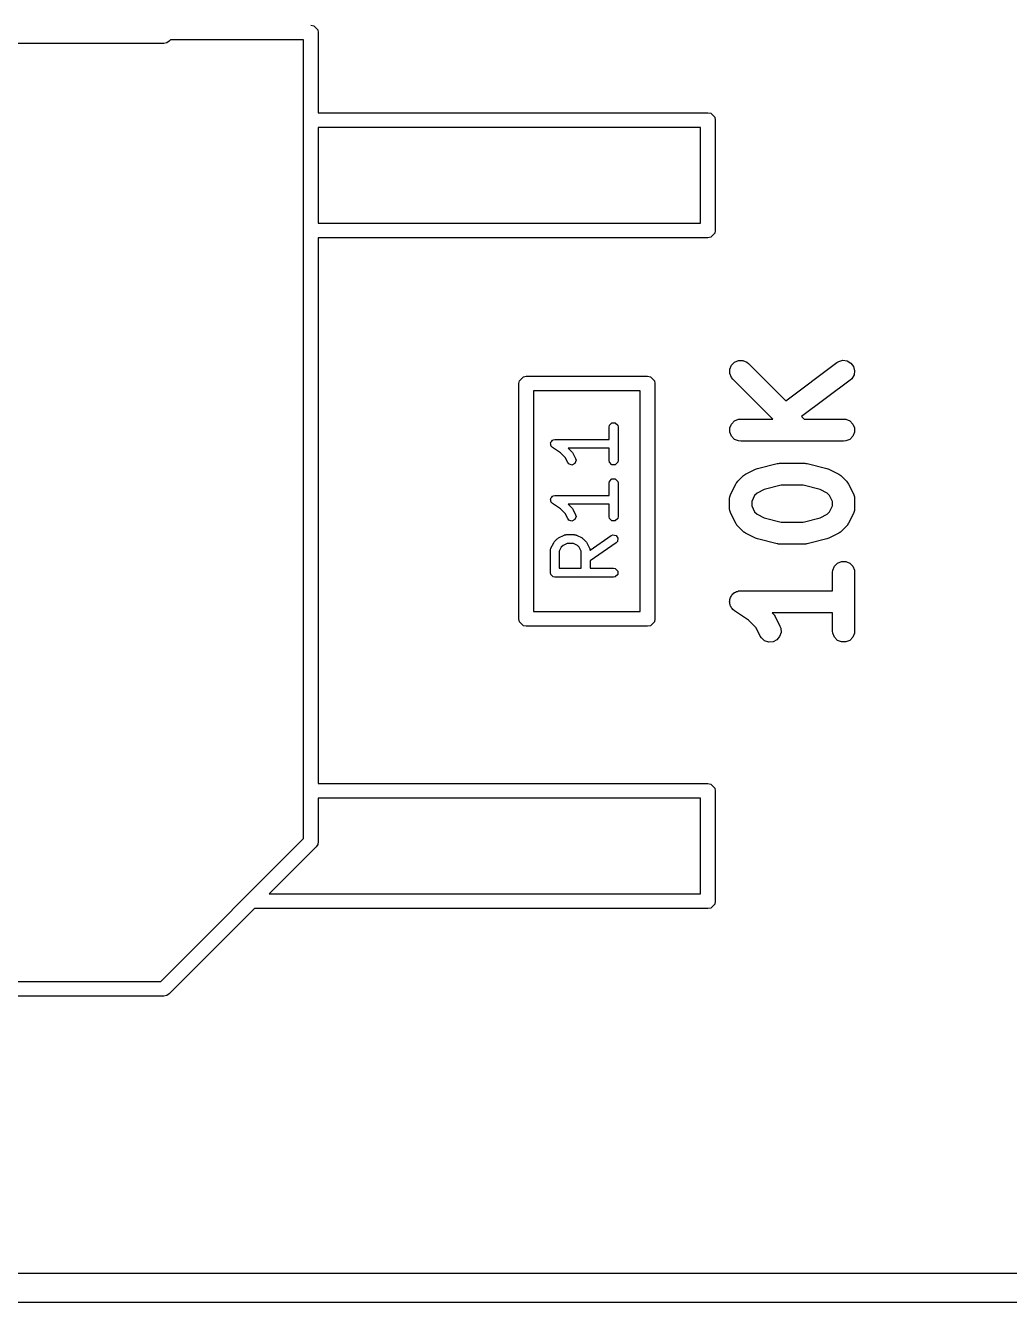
# Model space of a CAD drawing. Extents: x 0.5 to 3.33, y -7.81 to -5.91.
# Drawn here: x 1.2897 to 1.5532, y -7.802 to -7.4602 of the extents above; entities that cross this region are included whole.
import ezdxf

# ---------------------------------------------------------------- set-up
doc = ezdxf.new("R2010")
doc.units = 0
doc.header["$MEASUREMENT"] = 0
doc.layers.add('BLACK', color=7, linetype='CONTINUOUS')

msp = doc.modelspace()

# ---------------------------------------------------------------- linework, layer by layer
at = {"layer": 'BLACK', "linetype": 'CONTINUOUS'}
for p, q in [((1.3661, -7.46012), (1.36686, -7.46027)), ((1.36686, -7.46027), (1.36792, -7.46133)), ((1.32845, -7.46406), (1.32812, -7.46438)), ((1.36413, -7.46406), (1.32845, -7.46406)), ((1.36413, -7.67781), (1.36413, -7.46406)), ((1.36792, -7.46133), (1.36807, -7.46209)), ((1.36807, -7.46209), (1.36807, -7.48354)), ((1.32673, -7.46496), (1.12319, -7.46496)), ((1.32749, -7.46481), (1.32673, -7.46496)), ((1.32812, -7.46438), (1.32749, -7.46481)), ((1.36807, -7.48354), (1.4724, -7.48354)), ((1.4724, -7.48354), (1.47315, -7.48369)), ((1.47315, -7.48369), (1.47422, -7.48476)), ((1.47422, -7.48476), (1.47437, -7.48551)), ((1.36807, -7.48748), (1.36807, -7.51307)), ((1.47043, -7.48748), (1.36807, -7.48748)), ((1.47043, -7.51307), (1.47043, -7.48748)), ((1.47437, -7.48551), (1.47437, -7.51504)), ((1.36807, -7.51307), (1.47043, -7.51307)), ((1.47437, -7.51504), (1.47422, -7.51579)), ((1.4724, -7.51701), (1.36807, -7.51701)), ((1.36807, -7.51701), (1.36807, -7.66307)), ((1.47315, -7.51686), (1.4724, -7.51701)), ((1.47422, -7.51579), (1.47315, -7.51686)), ((1.50746, -7.55008), (1.50858, -7.54979)), ((1.50858, -7.54979), (1.50972, -7.54996)), ((1.47829, -7.55217), (1.47873, -7.5511)), ((1.47829, -7.55332), (1.47829, -7.55217)), ((1.47873, -7.5511), (1.47954, -7.55029)), ((1.47954, -7.55029), (1.48061, -7.54985)), ((1.48061, -7.54985), (1.48176, -7.54985)), ((1.48176, -7.54985), (1.48282, -7.55029)), ((1.48282, -7.55029), (1.48327, -7.55065)), ((1.48327, -7.55065), (1.49327, -7.56065)), ((1.49327, -7.56065), (1.50697, -7.55038)), ((1.50697, -7.55038), (1.50746, -7.55008)), ((1.50972, -7.54996), (1.51071, -7.55054)), ((1.51071, -7.55054), (1.5114, -7.55147)), ((1.5114, -7.55147), (1.51169, -7.55258)), ((1.51169, -7.55258), (1.51153, -7.55372)), ((1.42179, -7.55602), (1.42194, -7.55527)), ((1.42179, -7.61902), (1.42179, -7.55602)), ((1.42194, -7.55527), (1.42301, -7.5542)), ((1.42301, -7.5542), (1.42376, -7.55406)), ((1.42376, -7.55406), (1.45624, -7.55406)), ((1.45624, -7.55406), (1.45699, -7.5542)), ((1.45699, -7.5542), (1.45806, -7.55527)), ((1.45806, -7.55527), (1.45821, -7.55602)), ((1.45821, -7.55602), (1.45821, -7.61902)), ((1.47873, -7.55438), (1.47829, -7.55332)), ((1.47909, -7.55483), (1.47873, -7.55438)), ((1.4898, -7.56554), (1.47909, -7.55483)), ((1.51051, -7.5551), (1.49749, -7.56487)), ((1.51094, -7.55471), (1.51051, -7.5551)), ((1.51153, -7.55372), (1.51094, -7.55471)), ((1.42573, -7.55799), (1.42573, -7.61705)), ((1.45427, -7.55799), (1.42573, -7.55799)), ((1.45427, -7.61705), (1.45427, -7.55799)), ((1.44607, -7.5672), (1.44671, -7.56656)), ((1.44671, -7.56656), (1.44761, -7.56656)), ((1.44761, -7.56656), (1.44825, -7.5672)), ((1.47829, -7.56791), (1.47873, -7.56685)), ((1.47873, -7.56685), (1.47954, -7.56604)), ((1.47954, -7.56604), (1.48061, -7.56559)), ((1.48061, -7.56559), (1.48118, -7.56554)), ((1.48118, -7.56554), (1.4898, -7.56554)), ((1.49749, -7.56487), (1.49815, -7.56554)), ((1.49815, -7.56554), (1.50874, -7.56554)), ((1.50874, -7.56554), (1.50932, -7.56559)), ((1.50932, -7.56559), (1.51038, -7.56604)), ((1.51038, -7.56604), (1.5112, -7.56685)), ((1.5112, -7.56685), (1.51164, -7.56791)), ((1.44598, -7.56765), (1.44607, -7.5672)), ((1.44598, -7.57097), (1.44598, -7.56765)), ((1.44825, -7.5672), (1.44834, -7.56765)), ((1.44834, -7.56765), (1.44834, -7.57665)), ((1.47829, -7.56907), (1.47829, -7.56791)), ((1.47873, -7.57013), (1.47829, -7.56907)), ((1.47954, -7.57095), (1.47873, -7.57013)), ((1.5112, -7.57013), (1.51038, -7.57095)), ((1.51164, -7.56907), (1.5112, -7.57013)), ((1.51164, -7.56791), (1.51164, -7.56907)), ((1.43026, -7.57192), (1.43032, -7.57182)), ((1.43032, -7.57225), (1.43026, -7.57192)), ((1.43032, -7.57169), (1.43057, -7.57145)), ((1.43032, -7.57182), (1.43032, -7.57169)), ((1.43032, -7.5726), (1.43032, -7.57225)), ((1.43041, -7.57268), (1.43032, -7.5726)), ((1.43043, -7.5728), (1.43041, -7.57268)), ((1.43076, -7.57313), (1.43043, -7.5728)), ((1.43057, -7.57145), (1.43076, -7.57117)), ((1.43076, -7.57117), (1.43088, -7.57114)), ((1.43291, -7.57456), (1.43076, -7.57313)), ((1.43088, -7.57114), (1.43096, -7.57106)), ((1.43096, -7.57106), (1.43141, -7.57097)), ((1.43141, -7.57097), (1.44598, -7.57097)), ((1.44598, -7.57333), (1.43502, -7.57333)), ((1.43502, -7.57333), (1.436, -7.57431)), ((1.44598, -7.57665), (1.44598, -7.57333)), ((1.48061, -7.57139), (1.47954, -7.57095)), ((1.48118, -7.57144), (1.48061, -7.57139)), ((1.50874, -7.57144), (1.48118, -7.57144)), ((1.50932, -7.57139), (1.50874, -7.57144)), ((1.51038, -7.57095), (1.50932, -7.57139)), ((1.43419, -7.57585), (1.43291, -7.57456)), ((1.43486, -7.57717), (1.43419, -7.57585)), ((1.436, -7.57431), (1.4361, -7.57447)), ((1.4361, -7.57447), (1.43622, -7.57462)), ((1.43622, -7.57462), (1.43697, -7.57612)), ((1.43709, -7.57656), (1.43681, -7.57742)), ((1.43697, -7.57612), (1.43709, -7.57656)), ((1.44607, -7.5771), (1.44598, -7.57665)), ((1.44671, -7.57774), (1.44607, -7.5771)), ((1.44825, -7.5771), (1.44761, -7.57774)), ((1.44834, -7.57665), (1.44825, -7.5771)), ((1.43514, -7.57754), (1.43486, -7.57717)), ((1.436, -7.57782), (1.43514, -7.57754)), ((1.43681, -7.57742), (1.436, -7.57782)), ((1.44761, -7.57774), (1.44671, -7.57774)), ((1.482, -7.58059), (1.48209, -7.58054)), ((1.48209, -7.58054), (1.48217, -7.58047)), ((1.48217, -7.58047), (1.48224, -7.58044)), ((1.48224, -7.58044), (1.48249, -7.58029)), ((1.48249, -7.58029), (1.48511, -7.57897)), ((1.48511, -7.57897), (1.48515, -7.57896)), ((1.48515, -7.57896), (1.48517, -7.57894)), ((1.48517, -7.57894), (1.48541, -7.57886)), ((1.48541, -7.57886), (1.48565, -7.57877)), ((1.48565, -7.57877), (1.48567, -7.57876)), ((1.48567, -7.57876), (1.48572, -7.57875)), ((1.48572, -7.57875), (1.49096, -7.57744)), ((1.49096, -7.57744), (1.49106, -7.57742)), ((1.49106, -7.57742), (1.49111, -7.57741)), ((1.49111, -7.57741), (1.49132, -7.57738)), ((1.49132, -7.57738), (1.49154, -7.57735)), ((1.49154, -7.57735), (1.49158, -7.57736)), ((1.49158, -7.57736), (1.49168, -7.57735)), ((1.49168, -7.57735), (1.49824, -7.57735)), ((1.49824, -7.57735), (1.49834, -7.57736)), ((1.49834, -7.57736), (1.49839, -7.57735)), ((1.49839, -7.57735), (1.4986, -7.57738)), ((1.4986, -7.57738), (1.49882, -7.57741)), ((1.49882, -7.57741), (1.49886, -7.57742)), ((1.49886, -7.57742), (1.49896, -7.57744)), ((1.49896, -7.57744), (1.50421, -7.57875)), ((1.50421, -7.57875), (1.50425, -7.57876)), ((1.50425, -7.57876), (1.50427, -7.57877)), ((1.50427, -7.57877), (1.50451, -7.57886)), ((1.50451, -7.57886), (1.50475, -7.57894)), ((1.50475, -7.57894), (1.50477, -7.57896)), ((1.50477, -7.57896), (1.50481, -7.57897)), ((1.50481, -7.57897), (1.50744, -7.58029)), ((1.50744, -7.58029), (1.50769, -7.58044)), ((1.50769, -7.58044), (1.50776, -7.58047)), ((1.50776, -7.58047), (1.50784, -7.58054)), ((1.50784, -7.58054), (1.50793, -7.58059)), ((1.44598, -7.58265), (1.44607, -7.58219)), ((1.44598, -7.58596), (1.44598, -7.58265)), ((1.44607, -7.58219), (1.44671, -7.58155)), ((1.44671, -7.58155), (1.44761, -7.58155)), ((1.44761, -7.58155), (1.44825, -7.58219)), ((1.44825, -7.58219), (1.44834, -7.58265)), ((1.44834, -7.58265), (1.44834, -7.59164)), ((1.47854, -7.58554), (1.47985, -7.58292)), ((1.47985, -7.58292), (1.48001, -7.58267)), ((1.48001, -7.58267), (1.48004, -7.5826)), ((1.48004, -7.5826), (1.48011, -7.58252)), ((1.48011, -7.58252), (1.48016, -7.58243)), ((1.48016, -7.58243), (1.48022, -7.58238)), ((1.48022, -7.58238), (1.48041, -7.58215)), ((1.48041, -7.58215), (1.48172, -7.58084)), ((1.48172, -7.58084), (1.48195, -7.58065)), ((1.48195, -7.58065), (1.482, -7.58059)), ((1.49204, -7.58325), (1.48746, -7.5844)), ((1.49788, -7.58325), (1.49204, -7.58325)), ((1.50246, -7.5844), (1.49788, -7.58325)), ((1.50793, -7.58059), (1.50798, -7.58065)), ((1.50798, -7.58065), (1.5082, -7.58084)), ((1.5082, -7.58084), (1.50952, -7.58215)), ((1.50952, -7.58215), (1.5097, -7.58238)), ((1.5097, -7.58238), (1.50976, -7.58243)), ((1.50976, -7.58243), (1.50982, -7.58252)), ((1.50982, -7.58252), (1.50988, -7.5826)), ((1.50988, -7.5826), (1.50991, -7.58267)), ((1.50991, -7.58267), (1.51007, -7.58292)), ((1.51007, -7.58292), (1.51138, -7.58554)), ((1.43026, -7.58692), (1.43032, -7.58681)), ((1.43032, -7.58725), (1.43026, -7.58692)), ((1.43032, -7.58669), (1.43057, -7.58645)), ((1.43032, -7.58681), (1.43032, -7.58669)), ((1.43032, -7.5876), (1.43032, -7.58725)), ((1.43057, -7.58645), (1.43076, -7.58616)), ((1.43076, -7.58616), (1.43088, -7.58614)), ((1.43088, -7.58614), (1.43096, -7.58605)), ((1.43096, -7.58605), (1.43141, -7.58596)), ((1.43141, -7.58596), (1.44598, -7.58596)), ((1.47823, -7.58686), (1.47829, -7.58629)), ((1.47823, -7.58949), (1.47823, -7.58686)), ((1.47829, -7.58629), (1.47833, -7.58619)), ((1.47833, -7.58608), (1.47854, -7.58554)), ((1.47833, -7.58619), (1.47833, -7.58608)), ((1.48492, -7.58599), (1.48414, -7.58756)), ((1.48556, -7.58535), (1.48492, -7.58599)), ((1.48746, -7.5844), (1.48556, -7.58535)), ((1.50437, -7.58535), (1.50246, -7.5844)), ((1.505, -7.58599), (1.50437, -7.58535)), ((1.50579, -7.58756), (1.505, -7.58599)), ((1.51138, -7.58554), (1.51159, -7.58608)), ((1.51159, -7.58608), (1.5116, -7.58619)), ((1.5116, -7.58619), (1.51164, -7.58629)), ((1.51164, -7.58629), (1.51169, -7.58686)), ((1.51169, -7.58686), (1.51169, -7.58949)), ((1.43041, -7.58768), (1.43032, -7.5876)), ((1.43043, -7.5878), (1.43041, -7.58768)), ((1.43076, -7.58813), (1.43043, -7.5878)), ((1.43291, -7.58956), (1.43076, -7.58813)), ((1.43419, -7.59084), (1.43291, -7.58956)), ((1.44598, -7.58833), (1.43502, -7.58833)), ((1.43502, -7.58833), (1.436, -7.58931)), ((1.436, -7.58931), (1.4361, -7.58947)), ((1.4361, -7.58947), (1.43622, -7.58962)), ((1.43622, -7.58962), (1.43697, -7.59112)), ((1.44598, -7.59164), (1.44598, -7.58833)), ((1.47829, -7.59006), (1.47823, -7.58949)), ((1.47833, -7.59016), (1.47829, -7.59006)), ((1.47833, -7.59027), (1.47833, -7.59016)), ((1.47854, -7.59081), (1.47833, -7.59027)), ((1.47985, -7.59343), (1.47854, -7.59081)), ((1.48414, -7.58756), (1.48414, -7.58879)), ((1.48414, -7.58879), (1.48492, -7.59036)), ((1.48492, -7.59036), (1.48556, -7.591)), ((1.50437, -7.591), (1.505, -7.59036)), ((1.505, -7.59036), (1.50579, -7.58879)), ((1.50579, -7.58879), (1.50579, -7.58756)), ((1.51138, -7.59081), (1.51007, -7.59343)), ((1.51159, -7.59027), (1.51138, -7.59081)), ((1.5116, -7.59016), (1.51159, -7.59027)), ((1.51164, -7.59006), (1.5116, -7.59016)), ((1.51169, -7.58949), (1.51164, -7.59006)), ((1.43486, -7.59217), (1.43419, -7.59084)), ((1.43514, -7.59254), (1.43486, -7.59217)), ((1.436, -7.59282), (1.43514, -7.59254)), ((1.43681, -7.59242), (1.436, -7.59282)), ((1.43709, -7.59156), (1.43681, -7.59242)), ((1.43697, -7.59112), (1.43709, -7.59156)), ((1.44607, -7.5921), (1.44598, -7.59164)), ((1.44671, -7.59274), (1.44607, -7.5921)), ((1.44761, -7.59274), (1.44671, -7.59274)), ((1.44825, -7.5921), (1.44761, -7.59274)), ((1.44834, -7.59164), (1.44825, -7.5921)), ((1.48001, -7.59368), (1.47985, -7.59343)), ((1.48004, -7.59375), (1.48001, -7.59368)), ((1.48011, -7.59383), (1.48004, -7.59375)), ((1.48016, -7.59392), (1.48011, -7.59383)), ((1.48022, -7.59397), (1.48016, -7.59392)), ((1.48041, -7.5942), (1.48022, -7.59397)), ((1.48172, -7.59551), (1.48041, -7.5942)), ((1.48556, -7.591), (1.48746, -7.59195)), ((1.48746, -7.59195), (1.49204, -7.5931)), ((1.49204, -7.5931), (1.49788, -7.5931)), ((1.49788, -7.5931), (1.50246, -7.59195)), ((1.50246, -7.59195), (1.50437, -7.591)), ((1.50952, -7.5942), (1.5082, -7.59551)), ((1.5097, -7.59397), (1.50952, -7.5942)), ((1.50976, -7.59392), (1.5097, -7.59397)), ((1.50982, -7.59383), (1.50976, -7.59392)), ((1.50988, -7.59375), (1.50982, -7.59383)), ((1.50991, -7.59368), (1.50988, -7.59375)), ((1.51007, -7.59343), (1.50991, -7.59368)), ((1.43133, -7.59831), (1.43208, -7.59756)), ((1.43208, -7.59756), (1.43224, -7.59745)), ((1.43224, -7.59745), (1.43239, -7.59734)), ((1.43239, -7.59734), (1.43389, -7.59659)), ((1.43389, -7.59659), (1.43394, -7.59657)), ((1.43394, -7.59657), (1.43396, -7.59655)), ((1.43396, -7.59655), (1.43415, -7.59652)), ((1.43415, -7.59652), (1.43433, -7.59647)), ((1.43433, -7.59647), (1.43436, -7.59647)), ((1.43436, -7.59647), (1.43441, -7.59646)), ((1.43441, -7.59646), (1.43666, -7.59646)), ((1.43666, -7.59646), (1.43672, -7.59647)), ((1.43672, -7.59647), (1.43675, -7.59647)), ((1.43675, -7.59647), (1.43693, -7.59652)), ((1.43693, -7.59652), (1.43712, -7.59655)), ((1.43712, -7.59655), (1.43713, -7.59657)), ((1.43713, -7.59657), (1.43719, -7.59659)), ((1.43719, -7.59659), (1.43869, -7.59734)), ((1.43869, -7.59734), (1.43884, -7.59745)), ((1.43884, -7.59745), (1.439, -7.59756)), ((1.439, -7.59756), (1.43975, -7.59831)), ((1.44084, -7.60063), (1.44649, -7.59668)), ((1.44649, -7.59668), (1.44691, -7.59649)), ((1.44691, -7.59649), (1.4478, -7.59665)), ((1.4478, -7.59665), (1.44832, -7.59739)), ((1.44832, -7.59739), (1.44816, -7.59828)), ((1.48195, -7.5957), (1.48172, -7.59551)), ((1.482, -7.59576), (1.48195, -7.5957)), ((1.48209, -7.59581), (1.482, -7.59576)), ((1.48217, -7.59588), (1.48209, -7.59581)), ((1.48224, -7.59591), (1.48217, -7.59588)), ((1.48249, -7.59607), (1.48224, -7.59591)), ((1.48511, -7.59738), (1.48249, -7.59607)), ((1.48515, -7.59739), (1.48511, -7.59738)), ((1.48517, -7.59741), (1.48515, -7.59739)), ((1.48541, -7.59749), (1.48517, -7.59741)), ((1.48565, -7.59759), (1.48541, -7.59749)), ((1.48567, -7.59759), (1.48565, -7.59759)), ((1.48572, -7.5976), (1.48567, -7.59759)), ((1.49096, -7.59891), (1.48572, -7.5976)), ((1.50421, -7.5976), (1.49896, -7.59891)), ((1.50425, -7.59759), (1.50421, -7.5976)), ((1.50427, -7.59759), (1.50425, -7.59759)), ((1.50451, -7.59749), (1.50427, -7.59759)), ((1.50475, -7.59741), (1.50451, -7.59749)), ((1.50477, -7.59739), (1.50475, -7.59741)), ((1.50481, -7.59738), (1.50477, -7.59739)), ((1.50744, -7.59607), (1.50481, -7.59738)), ((1.50769, -7.59591), (1.50744, -7.59607)), ((1.50776, -7.59588), (1.50769, -7.59591)), ((1.50784, -7.59581), (1.50776, -7.59588)), ((1.50793, -7.59576), (1.50784, -7.59581)), ((1.50798, -7.5957), (1.50793, -7.59576)), ((1.5082, -7.59551), (1.50798, -7.5957)), ((1.43023, -7.60064), (1.43024, -7.60058)), ((1.43023, -7.60664), (1.43023, -7.60064)), ((1.43024, -7.60056), (1.43029, -7.60038)), ((1.43024, -7.60058), (1.43024, -7.60056)), ((1.43029, -7.60038), (1.43032, -7.60019)), ((1.43032, -7.60019), (1.43034, -7.60017)), ((1.43034, -7.60017), (1.43036, -7.60011)), ((1.43036, -7.60011), (1.43111, -7.59861)), ((1.43111, -7.59861), (1.43122, -7.59847)), ((1.43122, -7.59847), (1.43133, -7.59831)), ((1.43314, -7.59984), (1.4326, -7.60092)), ((1.4326, -7.60092), (1.4326, -7.60546)), ((1.43361, -7.59936), (1.43314, -7.59984)), ((1.43469, -7.59882), (1.43361, -7.59936)), ((1.43638, -7.59882), (1.43469, -7.59882)), ((1.43746, -7.59936), (1.43638, -7.59882)), ((1.43794, -7.59984), (1.43746, -7.59936)), ((1.43848, -7.60092), (1.43794, -7.59984)), ((1.43848, -7.60546), (1.43848, -7.60092)), ((1.43975, -7.59831), (1.43985, -7.59847)), ((1.43985, -7.59847), (1.43997, -7.59861)), ((1.43997, -7.59861), (1.44072, -7.60011)), ((1.44072, -7.60011), (1.44074, -7.60017)), ((1.44074, -7.60017), (1.44075, -7.60019)), ((1.44075, -7.60019), (1.44079, -7.60038)), ((1.44079, -7.60038), (1.44084, -7.60056)), ((1.44084, -7.60056), (1.44083, -7.60058)), ((1.44083, -7.60058), (1.44084, -7.60063)), ((1.44784, -7.59861), (1.44084, -7.60351)), ((1.44816, -7.59828), (1.44784, -7.59861)), ((1.49106, -7.59893), (1.49096, -7.59891)), ((1.49111, -7.59895), (1.49106, -7.59893)), ((1.49132, -7.59897), (1.49111, -7.59895)), ((1.49154, -7.599), (1.49132, -7.59897)), ((1.49158, -7.59899), (1.49154, -7.599)), ((1.49168, -7.599), (1.49158, -7.59899)), ((1.49824, -7.599), (1.49168, -7.599)), ((1.49834, -7.59899), (1.49824, -7.599)), ((1.49839, -7.599), (1.49834, -7.59899)), ((1.4986, -7.59897), (1.49839, -7.599)), ((1.49882, -7.59895), (1.4986, -7.59897)), ((1.49886, -7.59893), (1.49882, -7.59895)), ((1.49896, -7.59891), (1.49886, -7.59893)), ((1.44084, -7.60351), (1.44084, -7.60546)), ((1.50629, -7.60491), (1.5071, -7.60409)), ((1.5071, -7.60409), (1.50817, -7.60365)), ((1.50817, -7.60365), (1.50932, -7.60365)), ((1.50932, -7.60365), (1.51038, -7.60409)), ((1.51038, -7.60409), (1.5112, -7.60491)), ((1.43032, -7.60709), (1.43023, -7.60664)), ((1.43096, -7.60773), (1.43032, -7.60709)), ((1.43141, -7.60782), (1.43096, -7.60773)), ((1.44716, -7.60782), (1.43141, -7.60782)), ((1.4326, -7.60546), (1.43848, -7.60546)), ((1.44084, -7.60546), (1.44716, -7.60546)), ((1.44716, -7.60546), (1.44761, -7.60555)), ((1.44761, -7.60773), (1.44716, -7.60782)), ((1.44761, -7.60555), (1.44825, -7.60619)), ((1.44825, -7.60709), (1.44761, -7.60773)), ((1.44825, -7.60619), (1.44825, -7.60709)), ((1.50579, -7.60655), (1.50585, -7.60597)), ((1.50579, -7.61147), (1.50579, -7.60655)), ((1.50585, -7.60597), (1.50629, -7.60491)), ((1.5112, -7.60491), (1.51164, -7.60597)), ((1.51164, -7.60597), (1.51169, -7.60655)), ((1.51169, -7.60655), (1.51169, -7.6223)), ((1.47823, -7.61443), (1.47829, -7.61414)), ((1.47829, -7.61471), (1.47823, -7.61443)), ((1.47829, -7.61385), (1.4784, -7.61358)), ((1.47829, -7.61414), (1.47829, -7.61385)), ((1.47829, -7.615), (1.47829, -7.61471)), ((1.4784, -7.61358), (1.47845, -7.6133)), ((1.47845, -7.6133), (1.47862, -7.61305)), ((1.47862, -7.61305), (1.47873, -7.61278)), ((1.47873, -7.61278), (1.47893, -7.61258)), ((1.47893, -7.61258), (1.47909, -7.61234)), ((1.47909, -7.61234), (1.47934, -7.61217)), ((1.47934, -7.61217), (1.47954, -7.61197)), ((1.47954, -7.61197), (1.47981, -7.61186)), ((1.47981, -7.61186), (1.48005, -7.6117)), ((1.48005, -7.6117), (1.48034, -7.61164)), ((1.48034, -7.61164), (1.48061, -7.61153)), ((1.48061, -7.61153), (1.48118, -7.61147)), ((1.48118, -7.61147), (1.48118, -7.61147)), ((1.48118, -7.61147), (1.48118, -7.61147)), ((1.48118, -7.61147), (1.48118, -7.61147)), ((1.48118, -7.61147), (1.50579, -7.61147)), ((1.42573, -7.61705), (1.45427, -7.61705)), ((1.4784, -7.61527), (1.47829, -7.615)), ((1.47846, -7.61556), (1.4784, -7.61527)), ((1.47862, -7.6158), (1.47846, -7.61556)), ((1.47873, -7.61606), (1.47862, -7.6158)), ((1.47893, -7.61627), (1.47873, -7.61606)), ((1.4791, -7.61651), (1.47893, -7.61627)), ((1.47954, -7.61688), (1.4791, -7.61651)), ((1.48324, -7.61934), (1.47954, -7.61688)), ((1.47954, -7.61688), (1.47954, -7.61688)), ((1.47954, -7.61688), (1.47954, -7.61688)), ((1.47954, -7.61688), (1.47954, -7.61688)), ((1.50579, -7.61738), (1.48962, -7.61738)), ((1.48962, -7.61738), (1.48983, -7.61758)), ((1.48983, -7.61758), (1.49002, -7.61781)), ((1.49002, -7.61781), (1.49008, -7.61786)), ((1.49008, -7.61786), (1.49013, -7.61795)), ((1.49013, -7.61795), (1.4902, -7.61803)), ((1.4902, -7.61803), (1.49023, -7.6181)), ((1.49023, -7.6181), (1.49039, -7.61835)), ((1.50579, -7.6223), (1.50579, -7.61738)), ((1.42194, -7.61977), (1.42179, -7.61902)), ((1.42301, -7.62083), (1.42194, -7.61977)), ((1.42376, -7.62098), (1.42301, -7.62083)), ((1.45624, -7.62098), (1.42376, -7.62098)), ((1.45699, -7.62083), (1.45624, -7.62098)), ((1.45806, -7.61977), (1.45699, -7.62083)), ((1.45821, -7.61902), (1.45806, -7.61977)), ((1.48532, -7.62142), (1.48324, -7.61934)), ((1.48642, -7.62362), (1.48532, -7.62142)), ((1.49039, -7.61835), (1.4917, -7.62098)), ((1.4917, -7.62098), (1.4919, -7.62152)), ((1.4919, -7.62152), (1.49199, -7.62267)), ((1.48672, -7.62411), (1.48642, -7.62362)), ((1.48759, -7.62486), (1.48672, -7.62411)), ((1.48869, -7.62523), (1.48759, -7.62486)), ((1.49087, -7.62463), (1.48984, -7.62514)), ((1.49162, -7.62376), (1.49087, -7.62463)), ((1.49199, -7.62267), (1.49162, -7.62376)), ((1.50585, -7.62287), (1.50579, -7.6223)), ((1.50629, -7.62394), (1.50585, -7.62287)), ((1.5071, -7.62475), (1.50629, -7.62394)), ((1.50817, -7.62519), (1.5071, -7.62475)), ((1.51038, -7.62475), (1.50932, -7.62519)), ((1.5112, -7.62394), (1.51038, -7.62475)), ((1.51164, -7.62287), (1.5112, -7.62394)), ((1.51169, -7.6223), (1.51164, -7.62287)), ((1.48984, -7.62514), (1.48869, -7.62523)), ((1.50932, -7.62519), (1.50817, -7.62519)), ((1.36807, -7.66307), (1.4724, -7.66307)), ((1.4724, -7.66307), (1.47315, -7.66322)), ((1.47315, -7.66322), (1.47422, -7.66429)), ((1.47422, -7.66429), (1.47437, -7.66504)), ((1.47437, -7.66504), (1.47437, -7.69457)), ((1.36807, -7.66701), (1.36807, -7.67862)), ((1.47043, -7.66701), (1.36807, -7.66701)), ((1.47043, -7.6926), (1.47043, -7.66701)), ((1.32592, -7.71602), (1.36413, -7.67781)), ((1.36792, -7.67938), (1.36749, -7.68001)), ((1.36807, -7.67862), (1.36792, -7.67938)), ((1.36749, -7.68001), (1.35491, -7.6926)), ((1.35491, -7.6926), (1.47043, -7.6926)), ((1.35097, -7.69654), (1.32812, -7.71938)), ((1.4724, -7.69654), (1.35097, -7.69654)), ((1.47315, -7.69639), (1.4724, -7.69654)), ((1.47422, -7.69532), (1.47315, -7.69639)), ((1.47437, -7.69457), (1.47422, -7.69532)), ((1.12319, -7.71602), (1.32592, -7.71602)), ((1.32673, -7.71996), (1.12122, -7.71996)), ((1.32749, -7.71981), (1.32673, -7.71996)), ((1.32812, -7.71938), (1.32749, -7.71981)), ((0.50709, -7.79409), (3.30606, -7.79409)), ((3.31, -7.80197), (0.50315, -7.80197))]:
    msp.add_line(p, q, dxfattribs=at)

doc.saveas('drawing.dxf')
